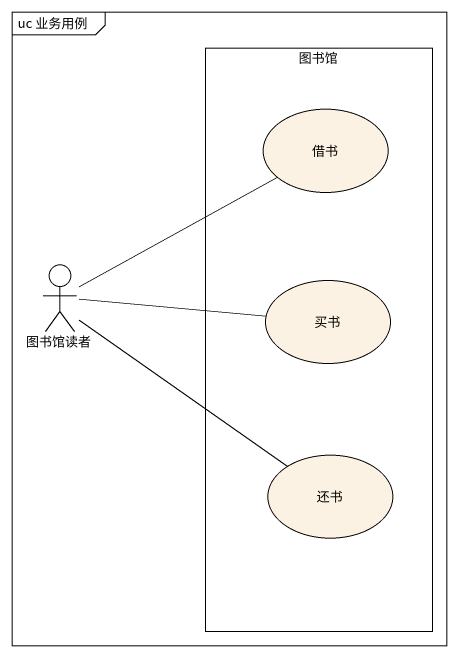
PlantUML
@startuml
mainframe uc 业务用例
rectangle 图书馆 {
  usecase 借书
  usecase 买书
  usecase 还书
}
actor 图书馆读者
图书馆读者 -up- 借书
图书馆读者 -right- 买书
图书馆读者 -- 还书
@enduml
